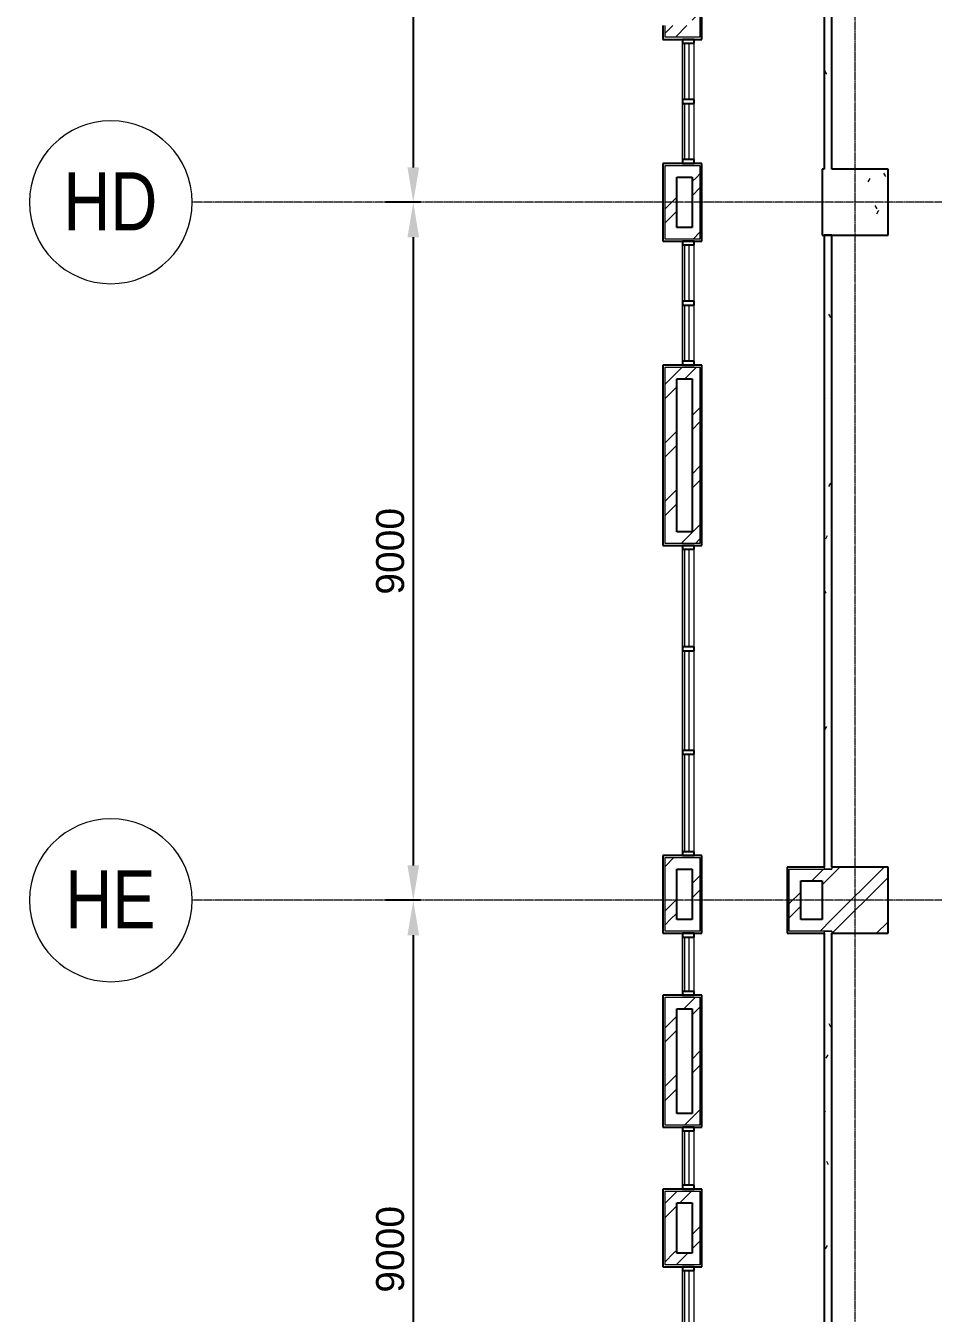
# Model space of a CAD drawing. Header units: inches. Extents: x -83664 to 20107, y -47222 to 19398.
# Drawn here: x -83664 to -71965, y -33089 to -16489 of the extents above; entities that cross this region are included whole.
import ezdxf

# ---------------------------------------------------------------- set-up
doc = ezdxf.new("R2010")
doc.units = ezdxf.units.IN
doc.header["$MEASUREMENT"] = 0
doc.linetypes.add('Grid Line', pattern=[22.225, 12.7, -3.175, 3.175, -3.175])
for name, color, linetype, lineweight in [('A-ANNO-DIMS', 7, 'Continuous', 9), ('A-GLAZ-CURT', 7, 'Continuous', 9), ('A-GLAZ-CWMG', 7, 'Continuous', 9), ('A-WALL', 7, 'Continuous', 9), ('A-WALL-PATT', 7, 'Continuous', 25), ('S-GRID', 7, 'Continuous', 9), ('S-GRID-IDEN', 7, 'Continuous', 9)]:
    doc.layers.add(name, color=color, linetype=linetype, lineweight=lineweight)
doc.styles.add('Arial_10', font='arial.ttf', dxfattribs={"width": 0.8, "height": 750})
doc.styles.add('Arial_12', font='arial.ttf', dxfattribs={"height": 360})
doc.dimstyles.new('Arc_Length_-_2_5mm_Arial_grey', dxfattribs={"dimscale": 304.8, "dimtxt": 367.293384, "dimasz": 1.476378, "dimexe": 1.181102, "dimexo": 0.738189, "dimgap": 0.369094, "dimtad": 1, "dimdec": 0, "dimzin": 0, "dimdsep": 46, "dimtxsty": 'Arial_12', "dimsah": 1, "dimcen": 0.09, "dimdle": 1.181102, "dimadec": 0, "dimazin": 0, "dimtfac": 1, "dimtdec": 4, "dimtix": 1, "dimtmove": 0, "dimatfit": 3, "dimfxl": 1, "dimtvp": 1, "dimtfill": 1, "dimtolj": 1, "dimtzin": 0, "dimarcsym": 2})
pattern_1 = [(0, (0, 0), (1219.2, 304.8), [50.292, -864.108, 50.292, -864.108, -4876.8]), (0, (0, 0), (1219.2, 304.8), [-1828.8, 50.292, -1778.508, 50.292, -864.108, -2133.6]), (0, (0, 0), (1219.2, 304.8), [-4572, 50.292, -559.308, 50.292, -1473.708]), (120, (457.2, 152.4), (-873.56454, 903.4582), [50.292, -864.108, 50.292, -864.108, -4876.8]), (120, (457.2, 152.4), (-873.56454, 903.4582), [-1828.8, 50.292, -1778.508, 50.292, -864.108, -2133.6]), (120, (457.2, 152.4), (-873.56454, 903.4582), [-4572, 50.292, -559.308, 50.292, -1473.708]), (240, (609.6, 762), (-345.63546, -1208.2582), [50.292, -864.108, 50.292, -864.108, -4876.8]), (240, (609.6, 762), (-345.63546, -1208.2582), [-1828.8, 50.292, -1778.508, 50.292, -864.108, -2133.6]), (240, (609.6, 762), (-345.63546, -1208.2582), [-4572, 50.292, -559.308, 50.292, -1473.708])]
pattern_2 = [(45, (0, 0), (-377.1708, 377.1708), []), (45, (0, 571.5), (-377.1708, 377.1708), [])]

# ---------------------------------------------------------------- blocks, each defined once
blk = doc.blocks.new('System Panel - Solid-1052244-FIRST FLOOR AC CONDITIONING LAYOUT - PART A')
at = {"layer": 'A-GLAZ-CURT', "color": 9, "lineweight": 18, "true_color": 0xbbbbbb}
for p, q in [((362, 10), (-362, 10)), ((-362, 10), (-362, -50)), ((362, -50), (362, 10)), ((-362, -50), (362, -50))]:
    blk.add_line(p, q, dxfattribs=at)
at = {"layer": 'A-GLAZ-CURT', "color": 9, "true_color": 0xbbbbbb}
for p, q in [((-362, -50), (-362, 10)), ((362, 10), (-362, 10)), ((362, 10), (362, -50)), ((-362, -50), (362, -50))]:
    blk.add_line(p, q, dxfattribs=at)
blk = doc.blocks.new('Rectangular Mullion - 50 x 150mm-644140-FIRST FLOOR AC CONDITIONING LAYOUT - PART A')
at = {"layer": 'A-GLAZ-CWMG', "color": 9, "true_color": 0xbbbbbb}
for p, q in [((76259, 65833), (76409, 65833)), ((76409, 65833), (76259, 65833)), ((76259, 65833), (76259, 65108)), ((76259, 65108), (76259, 65833)), ((76409, 65108), (76409, 65833)), ((76409, 65108), (76409, 65833)), ((76259, 65108), (76409, 65108)), ((76409, 65108), (76259, 65108))]:
    blk.add_line(p, q, dxfattribs=at)
blk = doc.blocks.new('Rectangular Mullion - 50 x 150mm-423468-FIRST FLOOR AC CONDITIONING LAYOUT - PART A')
at = {"layer": 'A-GLAZ-CWMG', "color": 9, "lineweight": 25, "true_color": 0xbbbbbb}
for p, q in [((0, 75), (-50, 75)), ((-50, 75), (-50, -75)), ((0, -75), (0, 75)), ((-50, -75), (0, -75))]:
    blk.add_line(p, q, dxfattribs=at)
at = {"layer": 'A-GLAZ-CWMG', "color": 9, "true_color": 0xbbbbbb}
for p, q in [((-50, -75), (-50, 75)), ((-50, 75), (0, 75)), ((0, 75), (0, -75)), ((0, -75), (-50, -75))]:
    blk.add_line(p, q, dxfattribs=at)
blk = doc.blocks.new('System Panel - Solid-1052241-FIRST FLOOR AC CONDITIONING LAYOUT - PART A')
at = {"layer": 'A-GLAZ-CURT', "color": 9, "lineweight": 18, "true_color": 0xbbbbbb}
for p, q in [((350, 10.5), (-350, 10.5)), ((-350, 10.5), (-350, -49.5)), ((350, -49.5), (350, 10.5)), ((-350, -49.5), (350, -49.5))]:
    blk.add_line(p, q, dxfattribs=at)
at = {"layer": 'A-GLAZ-CURT', "color": 9, "true_color": 0xbbbbbb}
for p, q in [((-350, -49.5), (-350, 10.5)), ((350, 10.5), (-350, 10.5)), ((350, 10.5), (350, -49.5)), ((-350, -49.5), (350, -49.5))]:
    blk.add_line(p, q, dxfattribs=at)
blk = doc.blocks.new('Rectangular Mullion - 50 x 150mm-643793-FIRST FLOOR AC CONDITIONING LAYOUT - PART A')
at = {"layer": 'A-GLAZ-CWMG', "color": 9, "true_color": 0xbbbbbb}
for p, q in [((76254, 63233), (76404, 63233)), ((76404, 63233), (76254, 63233)), ((76254, 63233), (76254, 62533)), ((76254, 62533), (76254, 63233)), ((76404, 62533), (76404, 63233)), ((76404, 62533), (76404, 63233)), ((76254, 62533), (76404, 62533)), ((76404, 62533), (76254, 62533))]:
    blk.add_line(p, q, dxfattribs=at)
blk = doc.blocks.new('Rectangular Mullion - 50 x 150mm-423464-FIRST FLOOR AC CONDITIONING LAYOUT - PART A')
at = {"layer": 'A-GLAZ-CWMG', "color": 9, "lineweight": 25, "true_color": 0xbbbbbb}
for p, q in [((-50, 75), (0, 75)), ((-50, -75), (-50, 75)), ((0, 75), (0, -75)), ((0, -75), (-50, -75))]:
    blk.add_line(p, q, dxfattribs=at)
at = {"layer": 'A-GLAZ-CWMG', "color": 9, "true_color": 0xbbbbbb}
for p, q in [((0, 75), (-50, 75)), ((-50, 75), (-50, -75)), ((0, -75), (0, 75)), ((-50, -75), (0, -75))]:
    blk.add_line(p, q, dxfattribs=at)
blk = doc.blocks.new('System Panel - Solid-1052247-FIRST FLOOR AC CONDITIONING LAYOUT - PART A')
at = {"layer": 'A-GLAZ-CURT', "color": 9, "lineweight": 18, "true_color": 0xbbbbbb}
for p, q in [((629, 10), (-629, 10)), ((-629, 10), (-629, -50)), ((629, -50), (629, 10)), ((-629, -50), (629, -50))]:
    blk.add_line(p, q, dxfattribs=at)
at = {"layer": 'A-GLAZ-CURT', "color": 9, "true_color": 0xbbbbbb}
for p, q in [((-629, -50), (-629, 10)), ((629, 10), (-629, 10)), ((629, 10), (629, -50)), ((-629, -50), (629, -50))]:
    blk.add_line(p, q, dxfattribs=at)
blk = doc.blocks.new('System Panel - Solid-1052248-FIRST FLOOR AC CONDITIONING LAYOUT - PART A')
at = {"layer": 'A-GLAZ-CURT', "color": 9, "lineweight": 18, "true_color": 0xbbbbbb}
for p, q in [((642, 10), (-642, 10)), ((-642, 10), (-642, -50)), ((642, -50), (642, 10)), ((-642, -50), (642, -50))]:
    blk.add_line(p, q, dxfattribs=at)
at = {"layer": 'A-GLAZ-CURT', "color": 9, "true_color": 0xbbbbbb}
for p, q in [((-642, -50), (-642, 10)), ((642, 10), (-642, 10)), ((642, 10), (642, -50)), ((-642, -50), (642, -50))]:
    blk.add_line(p, q, dxfattribs=at)
blk = doc.blocks.new('Rectangular Mullion - 50 x 150mm-644364-FIRST FLOOR AC CONDITIONING LAYOUT - PART A')
at = {"layer": 'A-GLAZ-CWMG', "color": 9, "true_color": 0xbbbbbb}
for p, q in [((76259, 75133), (76409, 75133)), ((76409, 75133), (76259, 75133)), ((76259, 75133), (76259, 73874)), ((76259, 73874), (76259, 75133)), ((76409, 73874), (76409, 75133)), ((76409, 73874), (76409, 75133)), ((76259, 73874), (76409, 73874)), ((76409, 73874), (76259, 73874))]:
    blk.add_line(p, q, dxfattribs=at)
blk = doc.blocks.new('Rectangular Mullion - 50 x 150mm-644365-FIRST FLOOR AC CONDITIONING LAYOUT - PART A')
at = {"layer": 'A-GLAZ-CWMG', "color": 9, "true_color": 0xbbbbbb}
for p, q in [((76259, 73824), (76409, 73824)), ((76409, 73824), (76259, 73824)), ((76259, 73824), (76259, 72541)), ((76259, 72541), (76259, 73824)), ((76409, 72541), (76409, 73824)), ((76409, 72541), (76409, 73824)), ((76259, 72541), (76409, 72541)), ((76409, 72541), (76259, 72541))]:
    blk.add_line(p, q, dxfattribs=at)
blk = doc.blocks.new('Rectangular Mullion - 50 x 150mm-423458-FIRST FLOOR AC CONDITIONING LAYOUT - PART A')
at = {"layer": 'A-GLAZ-CWMG', "color": 9, "lineweight": 25, "true_color": 0xbbbbbb}
for p, q in [((-25, 75), (25, 75)), ((-25, -75), (-25, 75)), ((25, 75), (25, -75)), ((25, -75), (-25, -75))]:
    blk.add_line(p, q, dxfattribs=at)
at = {"layer": 'A-GLAZ-CWMG', "color": 9, "true_color": 0xbbbbbb}
for p, q in [((25, 75), (-25, 75)), ((-25, 75), (-25, -75)), ((25, -75), (25, 75)), ((-25, -75), (25, -75))]:
    blk.add_line(p, q, dxfattribs=at)
blk = doc.blocks.new('SMBZ_Hospital Arch Model_2026_01_29_rvt-1-FIRST FLOOR AC CONDITIONING LAYOUT - PART A')
at = {"layer": 'A-WALL-PATT', "lineweight": 9, "true_color": 0xbbbbbb}
h = blk.add_hatch(dxfattribs=at)
h.set_pattern_fill('FP_13', color=9, style=0, pattern_type=2)
h.set_pattern_definition(pattern_1)
h.paths.add_polyline_path([(78184, 80033), (78184, 88208), (78084, 88208), (78084, 80033)])
h = blk.add_hatch(dxfattribs=at)
h.set_pattern_fill('FP_12', color=9, style=0, pattern_type=2)
h.set_pattern_definition(pattern_2)
h.paths.add_polyline_path([(76384, 81738), (76484, 81738), (76484, 83778), (76384, 83778), (76384, 81888)])
h = blk.add_hatch(dxfattribs=at)
h.set_pattern_fill('FP_13', color=9, style=0, pattern_type=2)
h.set_pattern_definition(pattern_1)
h.paths.add_polyline_path([(76484, 81708), (76509, 81708), (76509, 83808), (76484, 83808), (76484, 81738)])
h = blk.add_hatch(dxfattribs=at)
h.set_pattern_fill('FP_12', color=9, style=0, pattern_type=2)
h.set_pattern_definition(pattern_2)
h.paths.add_polyline_path([(76384, 81738), (76384, 81888), (76034, 81888), (76034, 81738)])
h = blk.add_hatch(dxfattribs=at)
h.set_pattern_fill('FP_13', color=9, style=0, pattern_type=2)
h.set_pattern_definition(pattern_1)
h.paths.add_polyline_path([(76384, 81708), (76484, 81708), (76484, 81738), (76004, 81738), (76004, 81708)])
h = blk.add_hatch(dxfattribs=at)
h.set_pattern_fill('FP_12', color=9, style=0, pattern_type=2)
h.set_pattern_definition(pattern_2)
h.paths.add_polyline_path([(76384, 79933), (76484, 79933), (76484, 80083), (76034, 80083), (76034, 79933), (76184, 79933)])
h = blk.add_hatch(dxfattribs=at)
h.set_pattern_fill('FP_13', color=9, style=0, pattern_type=2)
h.set_pattern_definition(pattern_1)
h.paths.add_polyline_path([(76484, 79133), (76509, 79133), (76509, 80083), (76484, 80083), (76484, 79283)])
h = blk.add_hatch(dxfattribs=at)
h.set_pattern_fill('FP_13', color=9, style=0, pattern_type=2)
h.set_pattern_definition(pattern_1)
h.paths.add_polyline_path([(78909, 79183), (78909, 80033), (78059, 80033), (78059, 79183)])
h = blk.add_hatch(dxfattribs=at)
h.set_pattern_fill('FP_12', color=9, style=0, pattern_type=2)
h.set_pattern_definition(pattern_2)
h.paths.add_polyline_path([(76184, 79283), (76184, 79933), (76034, 79933), (76034, 79283)])
h = blk.add_hatch(dxfattribs=at)
h.set_pattern_fill('FP_12', color=9, style=0, pattern_type=2)
h.set_pattern_definition(pattern_2)
h.paths.add_polyline_path([(76484, 79283), (76484, 79933), (76384, 79933), (76384, 79283)])
h = blk.add_hatch(dxfattribs=at)
h.set_pattern_fill('FP_12', color=9, style=0, pattern_type=2)
h.set_pattern_definition(pattern_2)
h.paths.add_polyline_path([(76034, 79133), (76484, 79133), (76484, 79283), (76034, 79283)])
h = blk.add_hatch(dxfattribs=at)
h.set_pattern_fill('FP_13', color=9, style=0, pattern_type=2)
h.set_pattern_definition(pattern_1)
h.paths.add_polyline_path([(76004, 79108), (76509, 79108), (76509, 79133), (76004, 79133)])
h = blk.add_hatch(dxfattribs=at)
h.set_pattern_fill('FP_13', color=9, style=0, pattern_type=2)
h.set_pattern_definition(pattern_1)
h.paths.add_polyline_path([(78084, 71008), (78184, 71008), (78184, 79183), (78084, 79183), (78084, 71033)])
h = blk.add_hatch(dxfattribs=at)
h.set_pattern_fill('FP_12', color=9, style=0, pattern_type=2)
h.set_pattern_definition(pattern_2)
h.paths.add_polyline_path([(76384, 77333), (76484, 77333), (76484, 77483), (76034, 77483), (76034, 77333), (76184, 77333)])
h = blk.add_hatch(dxfattribs=at)
h.set_pattern_fill('FP_13', color=9, style=0, pattern_type=2)
h.set_pattern_definition(pattern_1)
h.paths.add_polyline_path([(76484, 75208), (76509, 75208), (76509, 77483), (76484, 77483), (76484, 75358)])
h = blk.add_hatch(dxfattribs=at)
h.set_pattern_fill('FP_12', color=9, style=0, pattern_type=2)
h.set_pattern_definition(pattern_2)
h.paths.add_polyline_path([(76034, 75358), (76184, 75358), (76184, 77333), (76034, 77333), (76034, 76379)])
h = blk.add_hatch(dxfattribs=at)
h.set_pattern_fill('FP_12', color=9, style=0, pattern_type=2)
h.set_pattern_definition(pattern_2)
h.paths.add_polyline_path([(76484, 75358), (76484, 77333), (76384, 77333), (76384, 75358)])
h = blk.add_hatch(dxfattribs=at)
h.set_pattern_fill('FP_12', color=9, style=0, pattern_type=2)
h.set_pattern_definition(pattern_2)
h.paths.add_polyline_path([(76034, 75208), (76484, 75208), (76484, 75358), (76034, 75358)])
h = blk.add_hatch(dxfattribs=at)
h.set_pattern_fill('FP_13', color=9, style=0, pattern_type=2)
h.set_pattern_definition(pattern_1)
h.paths.add_polyline_path([(76484, 71158), (76509, 71158), (76509, 71183), (76004, 71183), (76004, 71158), (76034, 71158)])
h = blk.add_hatch(dxfattribs=at)
h.set_pattern_fill('FP_12', color=9, style=0, pattern_type=2)
h.set_pattern_definition(pattern_2)
h.paths.add_polyline_path([(76384, 71008), (76484, 71008), (76484, 71158), (76034, 71158), (76034, 71008), (76184, 71008)])
h = blk.add_hatch(dxfattribs=at)
h.set_pattern_fill('FP_12', color=9, style=0, pattern_type=2)
h.set_pattern_definition(pattern_2)
h.paths.add_polyline_path([(76184, 70358), (76184, 71008), (76034, 71008), (76034, 70358)])
h = blk.add_hatch(dxfattribs=at)
h.set_pattern_fill('FP_12', color=9, style=0, pattern_type=2)
h.set_pattern_definition(pattern_2)
h.paths.add_polyline_path([(76484, 70358), (76484, 71008), (76384, 71008), (76384, 70358)])
h = blk.add_hatch(dxfattribs=at)
h.set_pattern_fill('FP_13', color=9, style=0, pattern_type=2)
h.set_pattern_definition(pattern_1)
h.paths.add_polyline_path([(78084, 71008), (78084, 71033), (77609, 71033), (77609, 71008), (77634, 71008)])
h = blk.add_hatch(dxfattribs=at)
h.set_pattern_fill('FP_12', color=9, style=0, pattern_type=2)
h.set_pattern_definition(pattern_2)
h.paths.add_polyline_path([(77634, 70858), (78184, 70858), (78184, 71008), (77634, 71008)])
h = blk.add_hatch(dxfattribs=at)
h.set_pattern_fill('FP_12', color=9, style=0, pattern_type=2)
h.set_pattern_definition(pattern_2)
h.paths.add_polyline_path([(78326, 70183), (78909, 70183), (78909, 71033), (78184, 71033), (78184, 70858), (78059, 70858), (78059, 70358), (78184, 70358), (78184, 70183)])
h = blk.add_hatch(dxfattribs=at)
h.set_pattern_fill('FP_12', color=9, style=0, pattern_type=2)
h.set_pattern_definition(pattern_2)
h.paths.add_polyline_path([(77784, 70358), (77784, 70858), (77634, 70858), (77634, 70358)])
h = blk.add_hatch(dxfattribs=at)
h.set_pattern_fill('FP_12', color=9, style=0, pattern_type=2)
h.set_pattern_definition(pattern_2)
h.paths.add_polyline_path([(76034, 70208), (76484, 70208), (76484, 70358), (76034, 70358)])
h = blk.add_hatch(dxfattribs=at)
h.set_pattern_fill('FP_12', color=9, style=0, pattern_type=2)
h.set_pattern_definition(pattern_2)
h.paths.add_polyline_path([(78084, 70208), (78184, 70208), (78184, 70358), (77634, 70358), (77634, 70208)])
h = blk.add_hatch(dxfattribs=at)
h.set_pattern_fill('FP_13', color=9, style=0, pattern_type=2)
h.set_pattern_definition(pattern_1)
h.paths.add_polyline_path([(78184, 62233), (78184, 70208), (78084, 70208), (78084, 62233), (78109, 62233)])
h = blk.add_hatch(dxfattribs=at)
h.set_pattern_fill('FP_12', color=9, style=0, pattern_type=2)
h.set_pattern_definition(pattern_2)
h.paths.add_polyline_path([(76384, 69208), (76484, 69208), (76484, 69358), (76034, 69358), (76034, 69208), (76184, 69208)])
h = blk.add_hatch(dxfattribs=at)
h.set_pattern_fill('FP_13', color=9, style=0, pattern_type=2)
h.set_pattern_definition(pattern_1)
h.paths.add_polyline_path([(76484, 67708), (76509, 67708), (76509, 69358), (76484, 69358), (76484, 67858)])
h = blk.add_hatch(dxfattribs=at)
h.set_pattern_fill('FP_12', color=9, style=0, pattern_type=2)
h.set_pattern_definition(pattern_2)
h.paths.add_polyline_path([(76034, 67858), (76184, 67858), (76184, 69208), (76034, 69208), (76034, 68819)])
h = blk.add_hatch(dxfattribs=at)
h.set_pattern_fill('FP_12', color=9, style=0, pattern_type=2)
h.set_pattern_definition(pattern_2)
h.paths.add_polyline_path([(76384, 67858), (76484, 67858), (76484, 69208), (76384, 69208), (76384, 68819)])
h = blk.add_hatch(dxfattribs=at)
h.set_pattern_fill('FP_12', color=9, style=0, pattern_type=2)
h.set_pattern_definition(pattern_2)
h.paths.add_polyline_path([(76034, 67708), (76484, 67708), (76484, 67858), (76034, 67858)])
h = blk.add_hatch(dxfattribs=at)
h.set_pattern_fill('FP_12', color=9, style=0, pattern_type=2)
h.set_pattern_definition(pattern_2)
h.paths.add_polyline_path([(76384, 66708), (76484, 66708), (76484, 66858), (76034, 66858), (76034, 66708), (76184, 66708)])
h = blk.add_hatch(dxfattribs=at)
h.set_pattern_fill('FP_13', color=9, style=0, pattern_type=2)
h.set_pattern_definition(pattern_1)
h.paths.add_polyline_path([(76484, 65908), (76509, 65908), (76509, 66858), (76484, 66858), (76484, 66058)])
h = blk.add_hatch(dxfattribs=at)
h.set_pattern_fill('FP_12', color=9, style=0, pattern_type=2)
h.set_pattern_definition(pattern_2)
h.paths.add_polyline_path([(76034, 66058), (76184, 66058), (76184, 66708), (76034, 66708), (76034, 66299)])
h = blk.add_hatch(dxfattribs=at)
h.set_pattern_fill('FP_12', color=9, style=0, pattern_type=2)
h.set_pattern_definition(pattern_2)
h.paths.add_polyline_path([(76484, 66058), (76484, 66708), (76384, 66708), (76384, 66058)])
h = blk.add_hatch(dxfattribs=at)
h.set_pattern_fill('FP_12', color=9, style=0, pattern_type=2)
h.set_pattern_definition(pattern_2)
h.paths.add_polyline_path([(76034, 65908), (76484, 65908), (76484, 66058), (76034, 66058)])
at = {"layer": 'A-WALL', "color": 9, "lineweight": 25, "true_color": 0xbbbbbb}
for p, q in [((78084, 88183), (78084, 80033)), ((78184, 80033), (78184, 88183)), ((76509, 81708), (76509, 83808)), ((76004, 81888), (76004, 81738)), ((76004, 81738), (76004, 81708)), ((76004, 81708), (76384, 81708)), ((76384, 81708), (76484, 81708)), ((76484, 81708), (76509, 81708)), ((76509, 80108), (76004, 80108)), ((76004, 80108), (76004, 80083)), ((76004, 80083), (76004, 79933)), ((76509, 80083), (76509, 80108)), ((76509, 79933), (76509, 80083)), ((78084, 80033), (78059, 80033)), ((78059, 80033), (78059, 79183)), ((78909, 80033), (78184, 80033)), ((78909, 79183), (78909, 80033)), ((76004, 79933), (76004, 79283)), ((76184, 79933), (76384, 79933)), ((76184, 79283), (76184, 79933)), ((76384, 79933), (76384, 79283)), ((76509, 79283), (76509, 79933)), ((76004, 79283), (76004, 79133)), ((76384, 79283), (76184, 79283)), ((76509, 79133), (76509, 79283)), ((76004, 79133), (76004, 79108)), ((76004, 79108), (76509, 79108)), ((76509, 79108), (76509, 79133)), ((78059, 79183), (78909, 79183)), ((78084, 79183), (78084, 71033)), ((78184, 79183), (78084, 79183)), ((78184, 71033), (78184, 79183)), ((76509, 77508), (76004, 77508)), ((76004, 77508), (76004, 77483)), ((76004, 77483), (76004, 77333)), ((76509, 77483), (76509, 77508)), ((76509, 77333), (76509, 77483)), ((76004, 77333), (76004, 75358)), ((76184, 77333), (76384, 77333)), ((76184, 75358), (76184, 77333)), ((76384, 77333), (76384, 75358)), ((76509, 75358), (76509, 77333)), ((76004, 75358), (76004, 75208)), ((76004, 75208), (76004, 75183)), ((76384, 75358), (76184, 75358)), ((76509, 75208), (76509, 75358)), ((76509, 75183), (76509, 75208)), ((76004, 75183), (76509, 75183)), ((76509, 71183), (76004, 71183)), ((76004, 71183), (76004, 71158)), ((76004, 71158), (76004, 71008)), ((76509, 71158), (76509, 71183)), ((76509, 71008), (76509, 71158)), ((76004, 71008), (76004, 70358)), ((76184, 71008), (76384, 71008)), ((76184, 70358), (76184, 71008)), ((76384, 71008), (76384, 70358)), ((76509, 70358), (76509, 71008)), ((78084, 71033), (77609, 71033)), ((77609, 71033), (77609, 71008)), ((77609, 71008), (77609, 70858)), ((78909, 71033), (78184, 71033)), ((78909, 70183), (78909, 71033)), ((77609, 70858), (77609, 70358)), ((77784, 70858), (78059, 70858)), ((77784, 70358), (77784, 70858)), ((78059, 70858), (78059, 70358)), ((76004, 70358), (76004, 70208)), ((76384, 70358), (76184, 70358)), ((76509, 70208), (76509, 70358)), ((77609, 70358), (77609, 70208)), ((78059, 70358), (77784, 70358)), ((76004, 70208), (76004, 70183)), ((76004, 70183), (76509, 70183)), ((76509, 70183), (76509, 70208)), ((77609, 70208), (77609, 70183)), ((77609, 70183), (78084, 70183)), ((78084, 70183), (78084, 62258)), ((78184, 70183), (78909, 70183)), ((78184, 62258), (78184, 70183)), ((76509, 69383), (76004, 69383)), ((76004, 69383), (76004, 69358)), ((76004, 69358), (76004, 69208)), ((76509, 69358), (76509, 69383)), ((76509, 69208), (76509, 69358)), ((76004, 69208), (76004, 67858)), ((76184, 67858), (76184, 69208)), ((76184, 69208), (76384, 69208)), ((76384, 69208), (76384, 67858)), ((76509, 67858), (76509, 69208)), ((76004, 67858), (76004, 67708)), ((76384, 67858), (76184, 67858)), ((76509, 67708), (76509, 67858)), ((76004, 67708), (76004, 67683)), ((76004, 67683), (76509, 67683)), ((76509, 67683), (76509, 67708)), ((76509, 66883), (76004, 66883)), ((76004, 66883), (76004, 66858)), ((76004, 66858), (76004, 66708)), ((76509, 66858), (76509, 66883)), ((76509, 66708), (76509, 66858)), ((76004, 66708), (76004, 66058)), ((76184, 66058), (76184, 66708)), ((76184, 66708), (76384, 66708)), ((76384, 66708), (76384, 66058)), ((76509, 66058), (76509, 66708)), ((76004, 66058), (76004, 65908)), ((76004, 65908), (76004, 65883)), ((76384, 66058), (76184, 66058)), ((76509, 65908), (76509, 66058)), ((76509, 65883), (76509, 65908)), ((76004, 65883), (76509, 65883))]:
    blk.add_line(p, q, dxfattribs=at)
at = {"layer": 'A-WALL', "color": 9, "true_color": 0xbbbbbb}
for p, q in [((78084, 88183), (78084, 80033)), ((78184, 80033), (78184, 88183)), ((76484, 83778), (76484, 81738)), ((76509, 81708), (76509, 83808)), ((76004, 81708), (76004, 81888)), ((76034, 81738), (76034, 81888)), ((76004, 81708), (76384, 81708)), ((76384, 81738), (76034, 81738)), ((76484, 81738), (76384, 81738)), ((76509, 81708), (76384, 81708)), ((76509, 80108), (76004, 80108)), ((76004, 79933), (76004, 80108)), ((76034, 80083), (76484, 80083)), ((76034, 79933), (76034, 80083)), ((76484, 80083), (76484, 79933)), ((76509, 80108), (76509, 79933)), ((78059, 79183), (78059, 80033)), ((78059, 80033), (78084, 80033)), ((78184, 80033), (78909, 80033)), ((78909, 80033), (78909, 79183)), ((76004, 79933), (76004, 79283)), ((76034, 79283), (76034, 79933)), ((76184, 79933), (76384, 79933)), ((76184, 79283), (76184, 79933)), ((76384, 79933), (76384, 79283)), ((76484, 79933), (76484, 79283)), ((76509, 79283), (76509, 79933)), ((76004, 79108), (76004, 79283)), ((76034, 79133), (76034, 79283)), ((76384, 79283), (76184, 79283)), ((76484, 79283), (76484, 79133)), ((76509, 79283), (76509, 79108)), ((76004, 79108), (76509, 79108)), ((76484, 79133), (76034, 79133)), ((78909, 79183), (78059, 79183)), ((78084, 79183), (78084, 71033)), ((78084, 79183), (78184, 79183)), ((78184, 71033), (78184, 79183)), ((76509, 77508), (76004, 77508)), ((76004, 77333), (76004, 77508)), ((76034, 77483), (76484, 77483)), ((76034, 77333), (76034, 77483)), ((76484, 77483), (76484, 77333)), ((76509, 77508), (76509, 77333)), ((76004, 77333), (76004, 75358)), ((76034, 75358), (76034, 77333)), ((76184, 77333), (76384, 77333)), ((76184, 75358), (76184, 77333)), ((76384, 77333), (76384, 75358)), ((76484, 77333), (76484, 75358)), ((76509, 75358), (76509, 77333)), ((76004, 75183), (76004, 75358)), ((76034, 75208), (76034, 75358)), ((76484, 75208), (76034, 75208)), ((76384, 75358), (76184, 75358)), ((76484, 75358), (76484, 75208)), ((76509, 75358), (76509, 75183)), ((76004, 75183), (76509, 75183)), ((76509, 71183), (76004, 71183)), ((76004, 71008), (76004, 71183)), ((76034, 71158), (76484, 71158)), ((76034, 71008), (76034, 71158)), ((76484, 71158), (76484, 71008)), ((76509, 71183), (76509, 71008)), ((76004, 71008), (76004, 70358)), ((76034, 70358), (76034, 71008)), ((76184, 71008), (76384, 71008)), ((76184, 70358), (76184, 71008)), ((76384, 71008), (76384, 70358)), ((76484, 71008), (76484, 70358)), ((76509, 70358), (76509, 71008)), ((78084, 71033), (77609, 71033)), ((77609, 70858), (77609, 71033)), ((77634, 71008), (78084, 71008)), ((77634, 70858), (77634, 71008)), ((78084, 71033), (78084, 71008)), ((78084, 71008), (78184, 71008)), ((78184, 71008), (78084, 71008)), ((78184, 71033), (78184, 71008)), ((78184, 71033), (78909, 71033)), ((78909, 71033), (78909, 70183)), ((77609, 70858), (77609, 70358)), ((77634, 70358), (77634, 70858)), ((77784, 70858), (78059, 70858)), ((77784, 70358), (77784, 70858)), ((78059, 70358), (78059, 70858)), ((76004, 70183), (76004, 70358)), ((76034, 70208), (76034, 70358)), ((76384, 70358), (76184, 70358)), ((76484, 70358), (76484, 70208)), ((76509, 70358), (76509, 70183)), ((77609, 70183), (77609, 70358)), ((77634, 70208), (77634, 70358)), ((78059, 70358), (77784, 70358)), ((76004, 70183), (76509, 70183)), ((76484, 70208), (76034, 70208)), ((77609, 70183), (78084, 70183)), ((78084, 70208), (77634, 70208)), ((78184, 70208), (78084, 70208)), ((78084, 70208), (78184, 70208)), ((78084, 70208), (78084, 70183)), ((78084, 70183), (78084, 63558)), ((78184, 70208), (78184, 70183)), ((78909, 70183), (78184, 70183)), ((78184, 63558), (78184, 70183)), ((76509, 69383), (76004, 69383)), ((76004, 69208), (76004, 69383)), ((76034, 69208), (76034, 69358)), ((76034, 69358), (76484, 69358)), ((76484, 69358), (76484, 69208)), ((76509, 69383), (76509, 69208)), ((76004, 69208), (76004, 67858)), ((76034, 67858), (76034, 69208)), ((76184, 67858), (76184, 69208)), ((76184, 69208), (76384, 69208)), ((76384, 69208), (76384, 67858)), ((76484, 69208), (76484, 67858)), ((76509, 67858), (76509, 69208)), ((76004, 67683), (76004, 67858)), ((76034, 67708), (76034, 67858)), ((76384, 67858), (76184, 67858)), ((76484, 67858), (76484, 67708)), ((76509, 67858), (76509, 67683)), ((76004, 67683), (76509, 67683)), ((76484, 67708), (76034, 67708)), ((76509, 66883), (76004, 66883)), ((76004, 66708), (76004, 66883)), ((76034, 66708), (76034, 66858)), ((76034, 66858), (76484, 66858)), ((76484, 66858), (76484, 66708)), ((76509, 66883), (76509, 66708)), ((76004, 66708), (76004, 66058)), ((76034, 66058), (76034, 66708)), ((76184, 66058), (76184, 66708)), ((76184, 66708), (76384, 66708)), ((76384, 66708), (76384, 66058)), ((76484, 66708), (76484, 66058)), ((76509, 66058), (76509, 66708)), ((76004, 65883), (76004, 66058)), ((76034, 65908), (76034, 66058)), ((76484, 65908), (76034, 65908)), ((76384, 66058), (76184, 66058)), ((76484, 66058), (76484, 65908)), ((76509, 66058), (76509, 65883)), ((76004, 65883), (76509, 65883))]:
    blk.add_line(p, q, dxfattribs=at)
at = {"layer": 'A-GLAZ-CURT', "color": 9, "lineweight": 9, "true_color": 0xbbbbbb, "rotation": 270}
for name, p in [('System Panel - Solid-1052244-FIRST FLOOR AC CONDITIONING LAYOUT - PART A', (76334, 81295)), ('System Panel - Solid-1052244-FIRST FLOOR AC CONDITIONING LAYOUT - PART A', (76334, 80520)), ('System Panel - Solid-1052244-FIRST FLOOR AC CONDITIONING LAYOUT - PART A', (76334, 78695)), ('System Panel - Solid-1052244-FIRST FLOOR AC CONDITIONING LAYOUT - PART A', (76334, 77920)), ('System Panel - Solid-1052247-FIRST FLOOR AC CONDITIONING LAYOUT - PART A', (76334, 74504)), ('System Panel - Solid-1052248-FIRST FLOOR AC CONDITIONING LAYOUT - PART A', (76334, 73183)), ('System Panel - Solid-1052247-FIRST FLOOR AC CONDITIONING LAYOUT - PART A', (76334, 71862)), ('System Panel - Solid-1052241-FIRST FLOOR AC CONDITIONING LAYOUT - PART A', (76334, 69783)), ('System Panel - Solid-1052241-FIRST FLOOR AC CONDITIONING LAYOUT - PART A', (76334, 67283)), ('System Panel - Solid-1052244-FIRST FLOOR AC CONDITIONING LAYOUT - PART A', (76334, 65470))]:
    blk.add_blockref(name, p, dxfattribs=at)
at = {"layer": 'A-GLAZ-CWMG', "color": 9, "lineweight": 9, "true_color": 0xbbbbbb, "rotation": 90}
for p in [(76334, 81708), (76334, 79108), (76334, 75183), (76334, 70183), (76334, 67683), (76334, 65883)]:
    blk.add_blockref('Rectangular Mullion - 50 x 150mm-423468-FIRST FLOOR AC CONDITIONING LAYOUT - PART A', p, dxfattribs=at)
at = {"layer": 'A-GLAZ-CWMG', "color": 9, "lineweight": 9, "true_color": 0xbbbbbb}
for name, p in [('Rectangular Mullion - 50 x 150mm-644140-FIRST FLOOR AC CONDITIONING LAYOUT - PART A', (0, 15825)), ('Rectangular Mullion - 50 x 150mm-644140-FIRST FLOOR AC CONDITIONING LAYOUT - PART A', (0, 15050)), ('Rectangular Mullion - 50 x 150mm-644140-FIRST FLOOR AC CONDITIONING LAYOUT - PART A', (0, 13225)), ('Rectangular Mullion - 50 x 150mm-644140-FIRST FLOOR AC CONDITIONING LAYOUT - PART A', (0, 12450)), ('Rectangular Mullion - 50 x 150mm-644364-FIRST FLOOR AC CONDITIONING LAYOUT - PART A', (0, 0)), ('Rectangular Mullion - 50 x 150mm-644365-FIRST FLOOR AC CONDITIONING LAYOUT - PART A', (0, 0)), ('Rectangular Mullion - 50 x 150mm-644364-FIRST FLOOR AC CONDITIONING LAYOUT - PART A', (0, -2642)), ('Rectangular Mullion - 50 x 150mm-643793-FIRST FLOOR AC CONDITIONING LAYOUT - PART A', (5, 6900)), ('Rectangular Mullion - 50 x 150mm-643793-FIRST FLOOR AC CONDITIONING LAYOUT - PART A', (5, 4400)), ('Rectangular Mullion - 50 x 150mm-644140-FIRST FLOOR AC CONDITIONING LAYOUT - PART A', (0, 0))]:
    blk.add_blockref(name, p, dxfattribs=at)
at = {"layer": 'A-GLAZ-CWMG', "color": 9, "lineweight": 9, "true_color": 0xbbbbbb, "extrusion": (0, 0, -1), "rotation": 270}
for name, p in [('Rectangular Mullion - 50 x 150mm-423458-FIRST FLOOR AC CONDITIONING LAYOUT - PART A', (-76334, 80908)), ('Rectangular Mullion - 50 x 150mm-423464-FIRST FLOOR AC CONDITIONING LAYOUT - PART A', (-76334, 80108)), ('Rectangular Mullion - 50 x 150mm-423458-FIRST FLOOR AC CONDITIONING LAYOUT - PART A', (-76334, 78308)), ('Rectangular Mullion - 50 x 150mm-423464-FIRST FLOOR AC CONDITIONING LAYOUT - PART A', (-76334, 77508)), ('Rectangular Mullion - 50 x 150mm-423458-FIRST FLOOR AC CONDITIONING LAYOUT - PART A', (-76334, 73849)), ('Rectangular Mullion - 50 x 150mm-423458-FIRST FLOOR AC CONDITIONING LAYOUT - PART A', (-76334, 72516)), ('Rectangular Mullion - 50 x 150mm-423464-FIRST FLOOR AC CONDITIONING LAYOUT - PART A', (-76334, 71183)), ('Rectangular Mullion - 50 x 150mm-423464-FIRST FLOOR AC CONDITIONING LAYOUT - PART A', (-76334, 69383)), ('Rectangular Mullion - 50 x 150mm-423464-FIRST FLOOR AC CONDITIONING LAYOUT - PART A', (-76334, 66883))]:
    blk.add_blockref(name, p, dxfattribs=at)
blk = doc.blocks.new('Grid - Grid Head-AE7-24584-FIRST FLOOR AC CONDITIONING LAYOUT - PART A')
at = {"layer": 'S-GRID-IDEN', "color": 9, "true_color": 0xbbbbbb}
for start, end in [(360, 180), (180, 360)]:
    blk.add_arc((0, 0), 7, start, end, dxfattribs=at)
blk = doc.blocks.new('*D1096')
at = {"layer": 'A-ANNO-DIMS', "color": 0, "lineweight": -2, "transparency": 16777216}
for p, q in [((-78575, -9765), (-79028, -9765)), ((-78668, -10215), (-78668, -18315)), ((-78575, -18765), (-79028, -18765))]:
    blk.add_line(p, q, dxfattribs=at)
at = {"layer": 'A-ANNO-DIMS', "color": 0, "transparency": 16777216}
for points in [[(-78743, -10215), (-78593, -10215), (-78668, -9765)], [(-78743, -18315), (-78593, -18315), (-78668, -18765)]]:
    blk.add_solid(points, dxfattribs=at)
at = {"layer": 'Defpoints', "color": 0, "transparency": 16777216}
for p in [(-78350, -9765), (-78668, -18765), (-78350, -18765)]:
    blk.add_point(p, dxfattribs=at)
at = {"layer": 'A-ANNO-DIMS', "color": 0, "transparency": 16777216, "insert": (-78965, -14265), "char_height": 360, "width": 1329.04, "attachment_point": 5, "rotation": 90, "style": 'Arial_12', "bg_fill": 3, "box_fill_scale": 1.25, "bg_fill_color": 256, "bg_fill_true_color": 13158600, "bg_fill_transparency": 0}
blk.add_mtext('\\A1;9000', dxfattribs=at)
blk = doc.blocks.new('*D1097')
at = {"layer": 'A-ANNO-DIMS', "color": 0, "lineweight": -2, "transparency": 16777216}
for p, q in [((-78575, -18765), (-79028, -18765)), ((-78668, -19215), (-78668, -27315)), ((-78575, -27765), (-79028, -27765))]:
    blk.add_line(p, q, dxfattribs=at)
at = {"layer": 'A-ANNO-DIMS', "color": 0, "transparency": 16777216}
for points in [[(-78743, -19215), (-78593, -19215), (-78668, -18765)], [(-78743, -27315), (-78593, -27315), (-78668, -27765)]]:
    blk.add_solid(points, dxfattribs=at)
at = {"layer": 'Defpoints', "color": 0, "transparency": 16777216}
for p in [(-78350, -18765), (-78668, -27765), (-78350, -27765)]:
    blk.add_point(p, dxfattribs=at)
at = {"layer": 'A-ANNO-DIMS', "color": 0, "transparency": 16777216, "insert": (-78965, -23265), "char_height": 360, "width": 1329.04, "attachment_point": 5, "rotation": 90, "style": 'Arial_12', "bg_fill": 3, "box_fill_scale": 1.25, "bg_fill_color": 256, "bg_fill_true_color": 13158600, "bg_fill_transparency": 0}
blk.add_mtext('\\A1;9000', dxfattribs=at)
blk = doc.blocks.new('*D1098')
at = {"layer": 'A-ANNO-DIMS', "color": 0, "lineweight": -2, "transparency": 16777216}
for p, q in [((-78575, -27765), (-79028, -27765)), ((-78668, -28215), (-78668, -36315)), ((-78575, -36765), (-79028, -36765))]:
    blk.add_line(p, q, dxfattribs=at)
at = {"layer": 'A-ANNO-DIMS', "color": 0, "transparency": 16777216}
for points in [[(-78743, -28215), (-78593, -28215), (-78668, -27765)], [(-78743, -36315), (-78593, -36315), (-78668, -36765)]]:
    blk.add_solid(points, dxfattribs=at)
at = {"layer": 'Defpoints', "color": 0, "transparency": 16777216}
for p in [(-78350, -27765), (-78668, -36765), (-78350, -36765)]:
    blk.add_point(p, dxfattribs=at)
at = {"layer": 'A-ANNO-DIMS', "color": 0, "transparency": 16777216, "insert": (-78965, -32265), "char_height": 360, "width": 1329.04, "attachment_point": 5, "rotation": 90, "style": 'Arial_12', "bg_fill": 3, "box_fill_scale": 1.25, "bg_fill_color": 256, "bg_fill_true_color": 13158600, "bg_fill_transparency": 0}
blk.add_mtext('\\A1;9000', dxfattribs=at)

msp = doc.modelspace()

# ---------------------------------------------------------------- linework, layer by layer
at = {"layer": 'S-GRID', "color": 254, "linetype": 'Grid Line', "true_color": 0xdcdcdc}
for p, q in [((-72972.3, -44103.7), (-72972.3, 15149.1)), ((20106.7, -18764.5), (-81517, -18764.5)), ((20106.7, -27764.5), (-81517, -27764.5))]:
    msp.add_line(p, q, dxfattribs=at)

# ---------------------------------------------------------------- block references
at = {"lineweight": 5}
msp.add_blockref('SMBZ_Hospital Arch Model_2026_01_29_rvt-1-FIRST FLOOR AC CONDITIONING LAYOUT - PART A', (-151456.7, -98372.2), dxfattribs=at)
at = {"layer": 'S-GRID-IDEN', "color": 9, "true_color": 0xbbbbbb, "xscale": 149.9999999999999, "yscale": 149.9999999999999, "zscale": 149.9999999999999, "rotation": 90}
for p in [(-82567, -18764.5), (-82567, -27764.5)]:
    msp.add_blockref('Grid - Grid Head-AE7-24584-FIRST FLOOR AC CONDITIONING LAYOUT - PART A', p, dxfattribs=at)

# ---------------------------------------------------------------- texts
at = {"layer": 'S-GRID-IDEN', "color": 9, "true_color": 0xbbbbbb, "char_height": 750, "attachment_point": 1, "style": 'Arial_10'}
for s, insert, width in [('HD', (-83178.1, -18377), 1481.518), ('HE', (-83154.7, -27377), 1423.797)]:
    msp.add_mtext(s, dxfattribs=dict(at, insert=insert, width=width))

# ---------------------------------------------------------------- next in the draw order: dimensions: what is measured, and where the dimension line sits
at = {"layer": 'A-ANNO-DIMS', "color": 8, "true_color": 0x808080}
dim = msp.add_linear_dim(base=(-78668.4, -18764.5), p1=(-78350.2, -9764.5), p2=(-78350.2, -18764.5), angle=90, dimstyle='Arc_Length_-_2_5mm_Arial_grey', override={"dimpost": '<>', "dimfxl": 9000}, dxfattribs=at)
dim.commit()
dim.dimension.update_dxf_attribs({"geometry": '*D1096', "text_midpoint": (-78964.7, -14264.5)})

# ---------------------------------------------------------------- next in the draw order: dimensions: what is measured, and where the dimension line sits
dim = msp.add_linear_dim(base=(-78668.4, -27764.5), p1=(-78350.2, -18764.5), p2=(-78350.2, -27764.5), angle=90, dimstyle='Arc_Length_-_2_5mm_Arial_grey', override={"dimpost": '<>', "dimfxl": 9000.000003}, dxfattribs=at)
dim.commit()
dim.dimension.update_dxf_attribs({"geometry": '*D1097', "text_midpoint": (-78964.7, -23264.5)})

# ---------------------------------------------------------------- next in the draw order: dimensions: what is measured, and where the dimension line sits
dim = msp.add_linear_dim(base=(-78668.4, -36764.5), p1=(-78350.2, -27764.5), p2=(-78350.2, -36764.5), angle=90, dimstyle='Arc_Length_-_2_5mm_Arial_grey', override={"dimpost": '<>', "dimfxl": 8999.999997}, dxfattribs=at)
dim.commit()
dim.dimension.update_dxf_attribs({"geometry": '*D1098', "text_midpoint": (-78964.7, -32264.5)})

doc.saveas('drawing.dxf')
